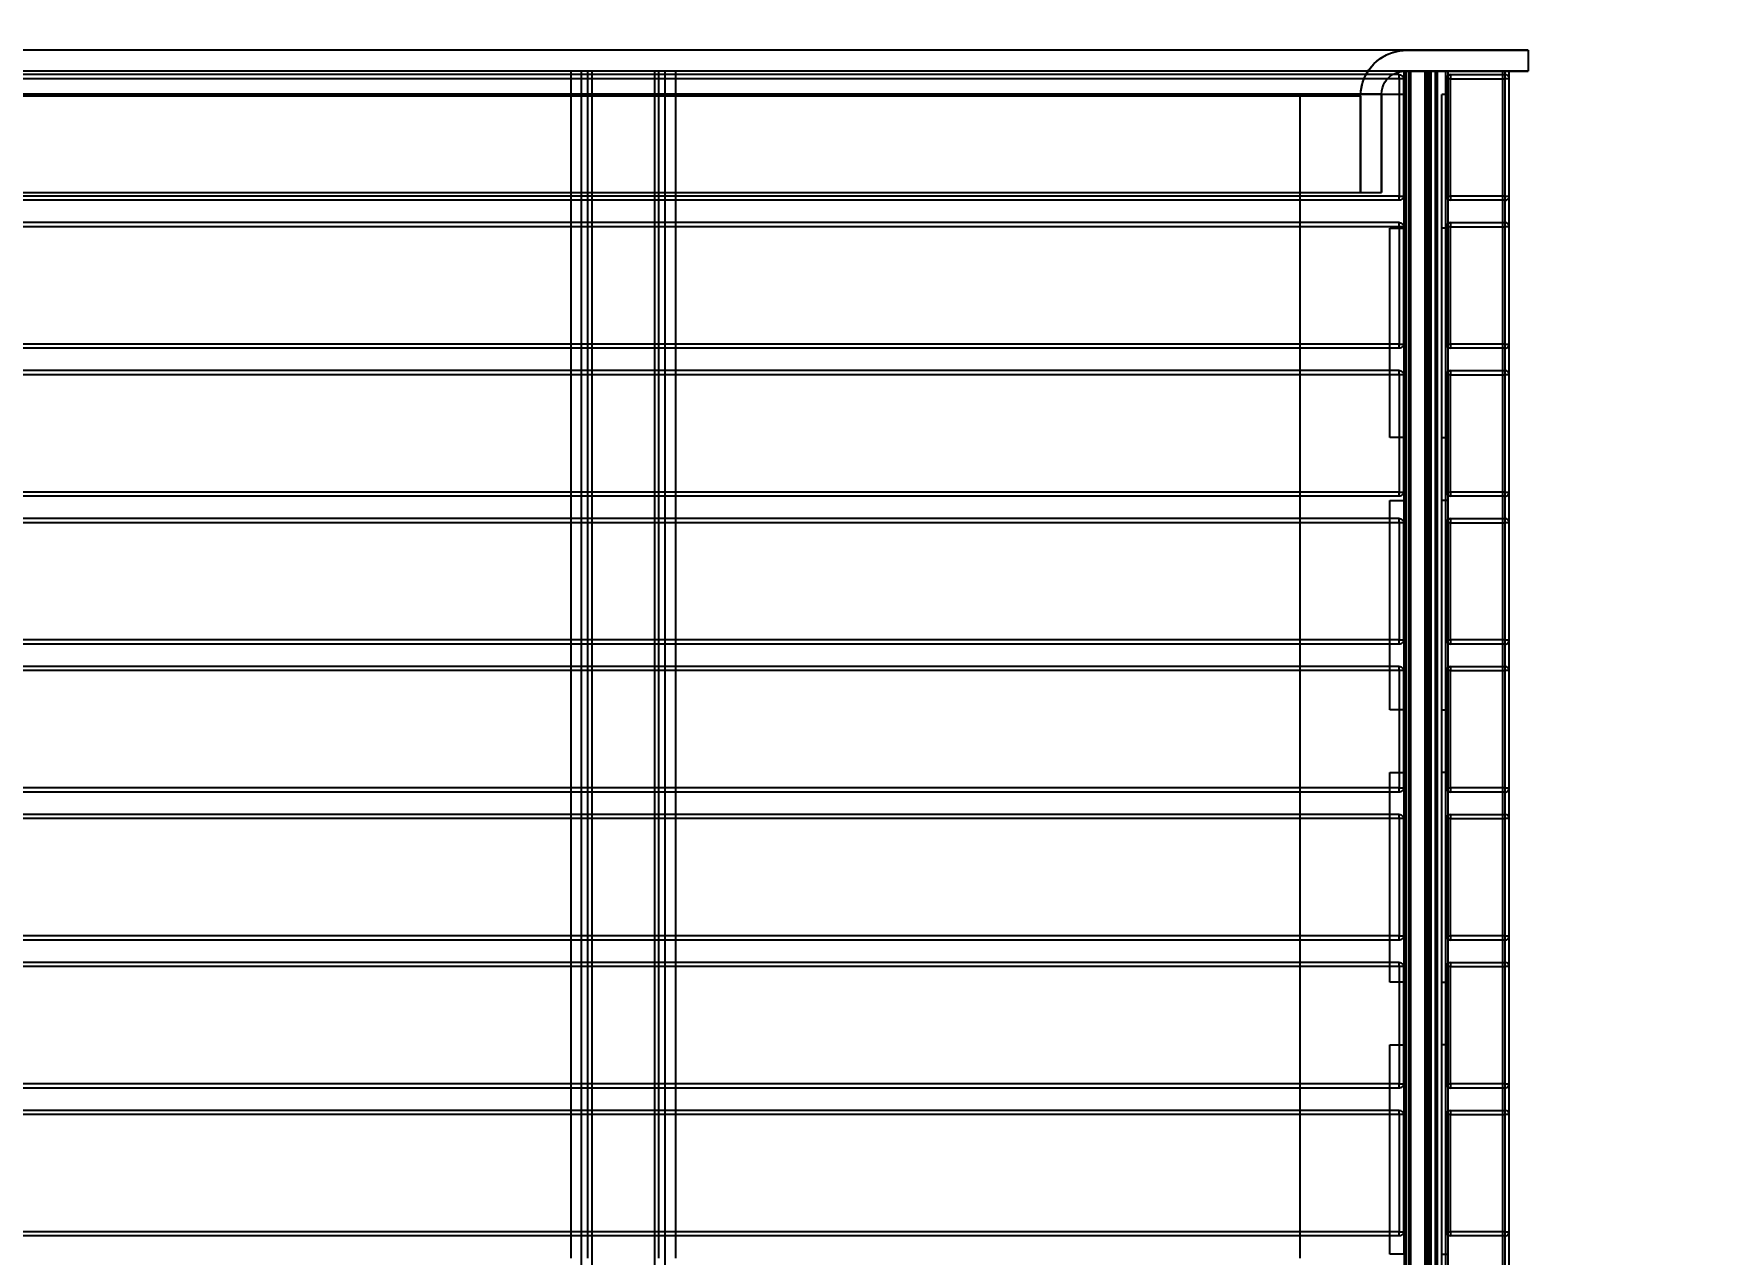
# Model space of a CAD drawing. Header units: millimetres. Extents: x 10366 to 13995, y 24552 to 29685.
# Drawn here: x 11166 to 11965, y 26358 to 26941 of the extents above; entities that cross this region are included whole.
import ezdxf

# ---------------------------------------------------------------- set-up
doc = ezdxf.new("R2010")
doc.units = ezdxf.units.MM
doc.header["$LTSCALE"] = 3
doc.layers.add('Default', color=7, linetype='Continuous')
doc.layers.add('Hidden_lines', color=7, linetype='Continuous')
doc.styles.get("Standard").update_dxf_attribs({"font": 'arial.ttf'})
doc.dimstyles.new('MATEUSZ', dxfattribs={"dimtxt": 35, "dimasz": 16, "dimexe": 0.18, "dimexo": 0.0625, "dimgap": 0.09, "dimtad": 0, "dimdec": 0, "dimdsep": 46, "dimtxsty": 'Standard', "dimblk": 'DOT', "dimcen": 0.09, "dimse1": 1, "dimse2": 1, "dimadec": 0, "dimazin": 0, "dimtfac": 1, "dimtdec": 0, "dimtofl": 0, "dimtmove": 0, "dimatfit": 3, "dimfxl": 1, "dimtolj": 1, "dimtzin": 0, "dimlwd": 9, "dimlwe": 9, "dimarcsym": 0})

# ---------------------------------------------------------------- blocks, each defined once
blk = doc.blocks.new('_Dot')
at = {"color": 0, "linetype": 'ByBlock', "lineweight": -2}
blk.add_line((-0.5, 0), (-1, 0), dxfattribs=at)
at = {"color": 0, "linetype": 'ByBlock', "const_width": 0.5}
blk.add_lwpolyline([(-0.25, 0, 1), (0.25, 0, 1)], format="xyb", close=True, dxfattribs=at)
blk = doc.blocks.new('*D25')
at = {"color": 0, "lineweight": 9, "transparency": 16777216}
for p, q in [((10657.56, 25812.31), (11209.82, 25812.31)), ((11863.56, 25812.31), (11311.3, 25812.31))]:
    blk.add_line(p, q, dxfattribs=at)
at = {"layer": 'Defpoints', "color": 0, "transparency": 16777216}
for p in [(10641.56, 26932.76), (11879.56, 26932.76), (11879.56, 25812.31)]:
    blk.add_point(p, dxfattribs=at)
at = {"color": 0, "lineweight": 9, "transparency": 16777216, "xscale": 16, "yscale": 16, "zscale": 16, "rotation": 180}
blk.add_blockref('_Dot', (10641.56, 25812.31), dxfattribs=at)
at = {"color": 0, "lineweight": 9, "transparency": 16777216, "xscale": 16, "yscale": 16, "zscale": 16}
blk.add_blockref('_Dot', (11879.56, 25812.31), dxfattribs=at)
at = {"color": 0, "transparency": 16777216, "insert": (11260.56, 25812.31), "char_height": 35, "attachment_point": 5}
blk.add_mtext('\\A1;1238', dxfattribs=at)
blk = doc.blocks.new('*D27')
at = {"color": 0, "lineweight": 9, "transparency": 16777216}
for p, q in [((12013.42, 26916.76), (12013.42, 26516.46)), ((12013.42, 26038.76), (12013.42, 26439.07))]:
    blk.add_line(p, q, dxfattribs=at)
at = {"layer": 'Defpoints', "color": 0, "transparency": 16777216}
for p in [(11879.56, 26932.76), (11701.26, 26022.76), (12013.42, 26022.76)]:
    blk.add_point(p, dxfattribs=at)
at = {"color": 0, "lineweight": 9, "transparency": 16777216, "xscale": 16, "yscale": 16, "zscale": 16}
for p, rotation in [((12013.42, 26932.76), 90), ((12013.42, 26022.76), 270)]:
    blk.add_blockref('_Dot', p, dxfattribs=dict(at, rotation=rotation))
at = {"color": 0, "transparency": 16777216, "insert": (12013.42, 26477.76), "char_height": 35, "attachment_point": 5, "rotation": 90}
blk.add_mtext('\\A1;910', dxfattribs=at)

msp = doc.modelspace()

# ---------------------------------------------------------------- linework, layer by layer
at = {"layer": 'Default'}
for p, q in [((11879.56, 26932.76), (10641.56, 26932.76)), ((11879.56, 26932.76), (11821.56, 26932.76)), ((11821.56, 26932.76), (11879.56, 26932.76)), ((11879.56, 26932.76), (11879.56, 26922.76)), ((11879.56, 26932.76), (11879.56, 26922.76)), ((11879.56, 26922.76), (10641.56, 26922.76)), ((11818.02, 26921.09), (10703.09, 26921.09)), ((11422.34, 26921.09), (11422.34, 26922.76)), ((11430.36, 26921.09), (11430.36, 26922.76)), ((11464.32, 26921.09), (11464.32, 26922.76)), ((11472.34, 26921.09), (11472.34, 26922.76)), ((11820.34, 26911.8), (11820.34, 26922.76)), ((11820.56, 26072.76), (11820.56, 26922.76)), ((11822.56, 26072.76), (11822.56, 26922.76)), ((11868.56, 26072.76), (11868.56, 26922.76)), ((11879.56, 26922.76), (11869.06, 26922.76)), ((11869.39, 26922.76), (11879.56, 26922.76)), ((11870.56, 26072.76), (11870.56, 26922.76)), ((11818.02, 26919.09), (10703.09, 26919.09)), ((11818.02, 26919.09), (11818.02, 26863.09)), ((11820.06, 26919.09), (11820.06, 26863.09)), ((11818.02, 26863.09), (10703.09, 26863.09)), ((11818.02, 26861.09), (10703.09, 26861.09)), ((11422.34, 26850.43), (11422.34, 26861.09)), ((11430.36, 26850.43), (11430.36, 26861.09)), ((11464.32, 26850.43), (11464.32, 26861.09)), ((11472.34, 26850.43), (11472.34, 26861.09)), ((11770.56, 26861.09), (11770.56, 26850.43)), ((11818.02, 26850.43), (10703.09, 26850.43)), ((11818.02, 26848.43), (10703.09, 26848.43)), ((11818.02, 26848.43), (11818.02, 26792.43)), ((11820.06, 26848.43), (11820.06, 26792.43)), ((11820.34, 26748.08), (11820.34, 26848.01)), ((11818.02, 26792.43), (10703.09, 26792.43)), ((11818.02, 26790.43), (10703.09, 26790.43)), ((11422.34, 26779.78), (11422.34, 26790.43)), ((11430.36, 26779.78), (11430.36, 26790.43)), ((11464.32, 26779.78), (11464.32, 26790.43)), ((11472.34, 26779.78), (11472.34, 26790.43)), ((11770.56, 26790.43), (11770.56, 26779.78)), ((11813.54, 26779.78), (11813.54, 26790.43)), ((11818.02, 26779.78), (10703.09, 26779.78)), ((11818.02, 26777.78), (10703.09, 26777.78)), ((11818.02, 26777.78), (11818.02, 26721.78)), ((11820.06, 26777.78), (11820.06, 26721.78)), ((11818.02, 26721.78), (10703.09, 26721.78)), ((11818.02, 26719.78), (10703.09, 26719.78)), ((11422.34, 26709.12), (11422.34, 26719.78)), ((11430.36, 26709.12), (11430.36, 26719.78)), ((11464.32, 26709.12), (11464.32, 26719.78)), ((11472.34, 26709.12), (11472.34, 26719.78)), ((11770.56, 26719.78), (11770.56, 26709.12)), ((11813.54, 26709.12), (11813.54, 26717.76)), ((11813.54, 26717.76), (11820.56, 26717.76)), ((11820.34, 26617.88), (11820.34, 26718.14)), ((11818.02, 26709.12), (10703.09, 26709.12)), ((11818.02, 26707.12), (10703.09, 26707.12)), ((11818.02, 26707.12), (11818.02, 26651.12)), ((11820.06, 26707.12), (11820.06, 26651.12)), ((11818.02, 26651.12), (10703.09, 26651.12)), ((11818.02, 26649.12), (10703.09, 26649.12)), ((11422.34, 26638.46), (11422.34, 26649.12)), ((11430.36, 26638.46), (11430.36, 26649.12)), ((11464.32, 26638.46), (11464.32, 26649.12)), ((11472.34, 26638.46), (11472.34, 26649.12)), ((11770.56, 26649.12), (11770.56, 26638.46)), ((11813.54, 26638.46), (11813.54, 26649.12)), ((11818.02, 26638.46), (10703.09, 26638.46)), ((11818.02, 26636.46), (10703.09, 26636.46)), ((11818.02, 26636.46), (11818.02, 26580.46)), ((11820.06, 26636.46), (11820.06, 26580.46)), ((11820.34, 26488.01), (11820.34, 26587.94)), ((11818.02, 26580.46), (10703.09, 26580.46)), ((11818.02, 26578.46), (10703.09, 26578.46)), ((11422.34, 26567.8), (11422.34, 26578.46)), ((11430.36, 26567.8), (11430.36, 26578.46)), ((11464.32, 26567.8), (11464.32, 26578.46)), ((11472.34, 26567.8), (11472.34, 26578.46)), ((11770.56, 26578.46), (11770.56, 26567.8)), ((11813.54, 26567.8), (11813.54, 26578.46)), ((11818.02, 26567.8), (10703.09, 26567.8)), ((11818.02, 26565.8), (10703.09, 26565.8)), ((11818.02, 26565.8), (11818.02, 26509.8)), ((11820.06, 26565.8), (11820.06, 26509.8)), ((11818.02, 26509.8), (10703.09, 26509.8)), ((11818.02, 26507.8), (10703.09, 26507.8)), ((11422.34, 26497.14), (11422.34, 26507.8)), ((11430.36, 26497.14), (11430.36, 26507.8)), ((11464.32, 26497.14), (11464.32, 26507.8)), ((11472.34, 26497.14), (11472.34, 26507.8)), ((11770.56, 26507.8), (11770.56, 26497.14)), ((11813.54, 26497.14), (11813.54, 26507.8)), ((11818.02, 26497.14), (10703.09, 26497.14)), ((11818.02, 26495.14), (10703.09, 26495.14)), ((11818.02, 26495.14), (11818.02, 26439.14)), ((11820.06, 26495.14), (11820.06, 26439.14)), ((11820.34, 26357.49), (11820.34, 26458.07)), ((11818.02, 26439.14), (10703.09, 26439.14)), ((11818.02, 26437.14), (10703.09, 26437.14)), ((11422.34, 26426.48), (11422.34, 26437.14)), ((11430.36, 26426.48), (11430.36, 26437.14)), ((11464.32, 26426.48), (11464.32, 26437.14)), ((11472.34, 26426.48), (11472.34, 26437.14)), ((11770.56, 26437.14), (11770.56, 26426.48)), ((11813.54, 26426.48), (11813.54, 26437.14)), ((11818.02, 26426.48), (10703.09, 26426.48)), ((11818.02, 26424.48), (10703.09, 26424.48)), ((11818.02, 26424.48), (11818.02, 26368.48)), ((11820.06, 26424.48), (11820.06, 26368.48)), ((11818.02, 26368.48), (10703.09, 26368.48)), ((11818.02, 26366.48), (10703.09, 26366.48)), ((11422.34, 26355.82), (11422.34, 26366.48)), ((11430.36, 26355.82), (11430.36, 26366.48)), ((11464.32, 26355.82), (11464.32, 26366.48)), ((11472.34, 26355.82), (11472.34, 26366.48)), ((11770.56, 26366.48), (11770.56, 26355.82)), ((11813.54, 26357.76), (11813.54, 26366.48)), ((11820.56, 26357.76), (11813.54, 26357.76))]:
    msp.add_line(p, q, dxfattribs=at)
for points in [[(11818.3, 26932.52, 0), (11821.56, 26932.76, 0)], [(11814.73, 26921.09, 0), (11816.14, 26921.83, 0), (11817.59, 26922.35, 0), (11819.06, 26922.66, 0), (11820.56, 26922.76, 0)], [(11814.73, 26921.09, 0), (11816.14, 26921.83, 0), (11817.59, 26922.35, 0), (11819.06, 26922.66, 0), (11820.56, 26922.76, 0)], [(11818.02, 26921.09, 0), (11818.21, 26921.08, 0), (11818.39, 26921.06, 0), (11818.58, 26921.02, 0), (11818.77, 26920.95, 0), (11818.96, 26920.87, 0), (11819.14, 26920.77, 0), (11819.31, 26920.65, 0), (11819.46, 26920.51, 0), (11819.6, 26920.35, 0), (11819.73, 26920.19, 0), (11819.83, 26920.01, 0), (11819.92, 26919.83, 0), (11819.98, 26919.64, 0), (11820.02, 26919.46, 0), (11820.05, 26919.27, 0), (11820.06, 26919.09, 0)], [(11818.02, 26919.09, 0), (11818.02, 26921.09, 0)], [(11820.06, 26919.09, 0), (11820.06, 26919.09, 0), (11820.06, 26919.09, 0), (11820.06, 26919.09, 0), (11820.06, 26919.09, 0), (11820.06, 26919.09, 0), (11820.06, 26919.09, 0), (11820.06, 26919.09, 0), (11820.06, 26919.09, 0), (11820.06, 26919.09, 0), (11820.06, 26919.09, 0), (11820.06, 26919.09, 0), (11820.06, 26919.09, 0), (11820.05, 26919.09, 0), (11820.04, 26919.09, 0), (11820, 26919.09, 0), (11819.81, 26919.09, 0), (11818.02, 26919.09, 0)], [(11818.02, 26861.09, 0), (11818.02, 26861.09, 0), (11818.02, 26861.09, 0), (11818.02, 26861.09, 0), (11818.02, 26861.09, 0), (11818.02, 26861.09, 0), (11818.02, 26861.09, 0), (11818.02, 26861.09, 0), (11818.02, 26861.09, 0), (11818.02, 26861.09, 0), (11818.02, 26861.09, 0), (11818.02, 26861.09, 0), (11818.02, 26861.1, 0), (11818.02, 26861.11, 0), (11818.02, 26861.15, 0), (11818.02, 26861.34, 0), (11818.02, 26863.09, 0)], [(11820.06, 26863.09, 0), (11820.05, 26862.91, 0), (11820.02, 26862.73, 0), (11819.98, 26862.54, 0), (11819.92, 26862.36, 0), (11819.83, 26862.17, 0), (11819.73, 26862, 0), (11819.6, 26861.83, 0), (11819.46, 26861.68, 0), (11819.31, 26861.54, 0), (11819.14, 26861.42, 0), (11818.96, 26861.32, 0), (11818.77, 26861.23, 0), (11818.58, 26861.17, 0), (11818.39, 26861.13, 0), (11818.21, 26861.1, 0), (11818.02, 26861.09, 0)], [(11818.02, 26863.09, 0), (11820.06, 26863.09, 0)], [(11818.02, 26850.43, 0), (11818.21, 26850.43, 0), (11818.39, 26850.4, 0), (11818.58, 26850.36, 0), (11818.77, 26850.29, 0), (11818.96, 26850.21, 0), (11819.14, 26850.11, 0), (11819.31, 26849.99, 0), (11819.46, 26849.85, 0), (11819.6, 26849.69, 0), (11819.73, 26849.53, 0), (11819.83, 26849.35, 0), (11819.92, 26849.17, 0), (11819.98, 26848.98, 0), (11820.02, 26848.8, 0), (11820.05, 26848.61, 0), (11820.06, 26848.43, 0)], [(11818.02, 26848.43, 0), (11818.02, 26850.43, 0)], [(11820.06, 26848.43, 0), (11820.06, 26848.43, 0), (11820.06, 26848.43, 0), (11820.06, 26848.43, 0), (11820.06, 26848.43, 0), (11820.06, 26848.43, 0), (11820.06, 26848.43, 0), (11820.06, 26848.43, 0), (11820.06, 26848.43, 0), (11820.06, 26848.43, 0), (11820.06, 26848.43, 0), (11820.06, 26848.43, 0), (11820.06, 26848.43, 0), (11820.05, 26848.43, 0), (11820.04, 26848.43, 0), (11820, 26848.43, 0), (11819.81, 26848.43, 0), (11818.02, 26848.43, 0)], [(11820.06, 26792.43, 0), (11820.05, 26792.25, 0), (11820.02, 26792.07, 0), (11819.98, 26791.88, 0), (11819.92, 26791.7, 0), (11819.83, 26791.52, 0), (11819.73, 26791.34, 0), (11819.6, 26791.17, 0), (11819.46, 26791.02, 0), (11819.31, 26790.88, 0), (11819.14, 26790.76, 0), (11818.96, 26790.66, 0), (11818.77, 26790.57, 0), (11818.58, 26790.51, 0), (11818.39, 26790.47, 0), (11818.21, 26790.44, 0), (11818.02, 26790.43, 0)], [(11818.02, 26792.43, 0), (11820.06, 26792.43, 0)], [(11818.02, 26790.43, 0), (11818.02, 26790.43, 0), (11818.02, 26790.43, 0), (11818.02, 26790.43, 0), (11818.02, 26790.43, 0), (11818.02, 26790.43, 0), (11818.02, 26790.43, 0), (11818.02, 26790.43, 0), (11818.02, 26790.43, 0), (11818.02, 26790.43, 0), (11818.02, 26790.43, 0), (11818.02, 26790.43, 0), (11818.02, 26790.44, 0), (11818.02, 26790.44, 0), (11818.02, 26790.45, 0), (11818.02, 26790.49, 0), (11818.02, 26790.68, 0), (11818.02, 26792.43, 0)], [(11818.02, 26777.78, 0), (11818.02, 26779.78, 0)], [(11818.02, 26779.78, 0), (11818.21, 26779.77, 0), (11818.39, 26779.74, 0), (11818.58, 26779.7, 0), (11818.77, 26779.64, 0), (11818.96, 26779.55, 0), (11819.14, 26779.45, 0), (11819.31, 26779.33, 0), (11819.46, 26779.19, 0), (11819.6, 26779.04, 0), (11819.73, 26778.87, 0), (11819.83, 26778.69, 0), (11819.92, 26778.51, 0), (11819.98, 26778.33, 0), (11820.02, 26778.14, 0), (11820.05, 26777.96, 0), (11820.06, 26777.78, 0)], [(11820.06, 26777.78, 0), (11820.06, 26777.78, 0), (11820.06, 26777.78, 0), (11820.06, 26777.78, 0), (11820.06, 26777.78, 0), (11820.06, 26777.78, 0), (11820.06, 26777.78, 0), (11820.06, 26777.78, 0), (11820.06, 26777.78, 0), (11820.06, 26777.78, 0), (11820.06, 26777.78, 0), (11820.06, 26777.78, 0), (11820.06, 26777.78, 0), (11820.05, 26777.78, 0), (11820.04, 26777.78, 0), (11820, 26777.78, 0), (11819.81, 26777.78, 0), (11818.02, 26777.78, 0)], [(11820.06, 26721.78, 0), (11820.05, 26721.6, 0), (11820.02, 26721.41, 0), (11819.98, 26721.23, 0), (11819.92, 26721.04, 0), (11819.83, 26720.86, 0), (11819.73, 26720.68, 0), (11819.6, 26720.52, 0), (11819.46, 26720.36, 0), (11819.31, 26720.22, 0), (11819.14, 26720.1, 0), (11818.96, 26720, 0), (11818.77, 26719.92, 0), (11818.58, 26719.85, 0), (11818.39, 26719.81, 0), (11818.21, 26719.78, 0), (11818.02, 26719.78, 0)], [(11818.02, 26721.78, 0), (11820.06, 26721.78, 0)], [(11818.02, 26719.78, 0), (11818.02, 26719.78, 0), (11818.02, 26719.78, 0), (11818.02, 26719.78, 0), (11818.02, 26719.78, 0), (11818.02, 26719.78, 0), (11818.02, 26719.78, 0), (11818.02, 26719.78, 0), (11818.02, 26719.78, 0), (11818.02, 26719.78, 0), (11818.02, 26719.78, 0), (11818.02, 26719.78, 0), (11818.02, 26719.78, 0), (11818.02, 26719.79, 0), (11818.02, 26719.83, 0), (11818.02, 26720.02, 0), (11818.02, 26721.78, 0)], [(11818.02, 26709.12, 0), (11818.21, 26709.11, 0), (11818.39, 26709.08, 0), (11818.58, 26709.04, 0), (11818.77, 26708.98, 0), (11818.96, 26708.89, 0), (11819.14, 26708.79, 0), (11819.31, 26708.67, 0), (11819.46, 26708.53, 0), (11819.6, 26708.38, 0), (11819.73, 26708.21, 0), (11819.83, 26708.04, 0), (11819.92, 26707.85, 0), (11819.98, 26707.67, 0), (11820.02, 26707.48, 0), (11820.05, 26707.3, 0), (11820.06, 26707.12, 0)], [(11818.02, 26707.12, 0), (11818.02, 26709.12, 0)], [(11820.06, 26707.12, 0), (11820.06, 26707.12, 0), (11820.06, 26707.12, 0), (11820.06, 26707.12, 0), (11820.06, 26707.12, 0), (11820.06, 26707.12, 0), (11820.06, 26707.12, 0), (11820.06, 26707.12, 0), (11820.06, 26707.12, 0), (11820.06, 26707.12, 0), (11820.06, 26707.12, 0), (11820.06, 26707.12, 0), (11820.06, 26707.12, 0), (11820.05, 26707.12, 0), (11820.04, 26707.12, 0), (11820, 26707.12, 0), (11819.81, 26707.12, 0), (11818.02, 26707.12, 0)], [(11818.02, 26651.12, 0), (11820.06, 26651.12, 0)], [(11820.06, 26651.12, 0), (11820.05, 26650.94, 0), (11820.02, 26650.75, 0), (11819.98, 26650.57, 0), (11819.92, 26650.38, 0), (11819.83, 26650.2, 0), (11819.73, 26650.02, 0), (11819.6, 26649.86, 0), (11819.46, 26649.7, 0), (11819.31, 26649.56, 0), (11819.14, 26649.44, 0), (11818.96, 26649.34, 0), (11818.77, 26649.26, 0), (11818.58, 26649.19, 0), (11818.39, 26649.15, 0), (11818.21, 26649.13, 0), (11818.02, 26649.12, 0)], [(11818.02, 26649.12, 0), (11818.02, 26649.12, 0), (11818.02, 26649.12, 0), (11818.02, 26649.12, 0), (11818.02, 26649.12, 0), (11818.02, 26649.12, 0), (11818.02, 26649.12, 0), (11818.02, 26649.12, 0), (11818.02, 26649.12, 0), (11818.02, 26649.12, 0), (11818.02, 26649.12, 0), (11818.02, 26649.12, 0), (11818.02, 26649.12, 0), (11818.02, 26649.12, 0), (11818.02, 26649.13, 0), (11818.02, 26649.18, 0), (11818.02, 26649.36, 0), (11818.02, 26651.12, 0)], [(11818.02, 26638.46, 0), (11818.21, 26638.45, 0), (11818.39, 26638.43, 0), (11818.58, 26638.38, 0), (11818.77, 26638.32, 0), (11818.96, 26638.24, 0), (11819.14, 26638.13, 0), (11819.31, 26638.01, 0), (11819.46, 26637.87, 0), (11819.6, 26637.72, 0), (11819.73, 26637.55, 0), (11819.83, 26637.38, 0), (11819.92, 26637.19, 0), (11819.98, 26637.01, 0), (11820.02, 26636.82, 0), (11820.05, 26636.64, 0), (11820.06, 26636.46, 0)], [(11818.02, 26636.46, 0), (11818.02, 26638.46, 0)], [(11820.06, 26636.46, 0), (11820.06, 26636.46, 0), (11820.06, 26636.46, 0), (11820.06, 26636.46, 0), (11820.06, 26636.46, 0), (11820.06, 26636.46, 0), (11820.06, 26636.46, 0), (11820.06, 26636.46, 0), (11820.06, 26636.46, 0), (11820.06, 26636.46, 0), (11820.06, 26636.46, 0), (11820.06, 26636.46, 0), (11820.06, 26636.46, 0), (11820.05, 26636.46, 0), (11820.04, 26636.46, 0), (11820, 26636.46, 0), (11819.81, 26636.46, 0), (11818.02, 26636.46, 0)], [(11820.06, 26580.46, 0), (11820.05, 26580.28, 0), (11820.02, 26580.09, 0), (11819.98, 26579.91, 0), (11819.92, 26579.72, 0), (11819.83, 26579.54, 0), (11819.73, 26579.36, 0), (11819.6, 26579.2, 0), (11819.46, 26579.04, 0), (11819.31, 26578.91, 0), (11819.14, 26578.78, 0), (11818.96, 26578.68, 0), (11818.77, 26578.6, 0), (11818.58, 26578.54, 0), (11818.39, 26578.49, 0), (11818.21, 26578.47, 0), (11818.02, 26578.46, 0)], [(11818.02, 26580.46, 0), (11820.06, 26580.46, 0)], [(11818.02, 26578.46, 0), (11818.02, 26578.46, 0), (11818.02, 26578.46, 0), (11818.02, 26578.46, 0), (11818.02, 26578.46, 0), (11818.02, 26578.46, 0), (11818.02, 26578.46, 0), (11818.02, 26578.46, 0), (11818.02, 26578.46, 0), (11818.02, 26578.46, 0), (11818.02, 26578.46, 0), (11818.02, 26578.46, 0), (11818.02, 26578.46, 0), (11818.02, 26578.47, 0), (11818.02, 26578.52, 0), (11818.02, 26578.71, 0), (11818.02, 26580.46, 0)], [(11818.02, 26565.8, 0), (11818.02, 26567.8, 0)], [(11818.02, 26567.8, 0), (11818.21, 26567.79, 0), (11818.39, 26567.77, 0), (11818.58, 26567.72, 0), (11818.77, 26567.66, 0), (11818.96, 26567.58, 0), (11819.14, 26567.47, 0), (11819.31, 26567.35, 0), (11819.46, 26567.21, 0), (11819.6, 26567.06, 0), (11819.73, 26566.89, 0), (11819.83, 26566.72, 0), (11819.92, 26566.54, 0), (11819.98, 26566.35, 0), (11820.02, 26566.16, 0), (11820.05, 26565.98, 0), (11820.06, 26565.8, 0)], [(11820.06, 26565.8, 0), (11820.06, 26565.8, 0), (11820.06, 26565.8, 0), (11820.06, 26565.8, 0), (11820.06, 26565.8, 0), (11820.06, 26565.8, 0), (11820.06, 26565.8, 0), (11820.06, 26565.8, 0), (11820.06, 26565.8, 0), (11820.06, 26565.8, 0), (11820.06, 26565.8, 0), (11820.06, 26565.8, 0), (11820.06, 26565.8, 0), (11820.05, 26565.8, 0), (11820.04, 26565.8, 0), (11820, 26565.8, 0), (11819.81, 26565.8, 0), (11818.02, 26565.8, 0)], [(11820.06, 26509.8, 0), (11820.05, 26509.62, 0), (11820.02, 26509.44, 0), (11819.98, 26509.25, 0), (11819.92, 26509.06, 0), (11819.83, 26508.88, 0), (11819.73, 26508.71, 0), (11819.6, 26508.54, 0), (11819.46, 26508.39, 0), (11819.31, 26508.25, 0), (11819.14, 26508.13, 0), (11818.96, 26508.02, 0), (11818.77, 26507.94, 0), (11818.58, 26507.88, 0), (11818.39, 26507.83, 0), (11818.21, 26507.81, 0), (11818.02, 26507.8, 0)], [(11818.02, 26509.8, 0), (11820.06, 26509.8, 0)], [(11818.02, 26507.8, 0), (11818.02, 26507.8, 0), (11818.02, 26507.8, 0), (11818.02, 26507.8, 0), (11818.02, 26507.8, 0), (11818.02, 26507.8, 0), (11818.02, 26507.8, 0), (11818.02, 26507.8, 0), (11818.02, 26507.8, 0), (11818.02, 26507.8, 0), (11818.02, 26507.8, 0), (11818.02, 26507.8, 0), (11818.02, 26507.8, 0), (11818.02, 26507.81, 0), (11818.02, 26507.86, 0), (11818.02, 26508.05, 0), (11818.02, 26509.8, 0)], [(11818.02, 26497.14, 0), (11818.21, 26497.13, 0), (11818.39, 26497.11, 0), (11818.58, 26497.06, 0), (11818.77, 26497, 0), (11818.96, 26496.92, 0), (11819.14, 26496.82, 0), (11819.31, 26496.69, 0), (11819.46, 26496.56, 0), (11819.6, 26496.4, 0), (11819.73, 26496.24, 0), (11819.83, 26496.06, 0), (11819.92, 26495.88, 0), (11819.98, 26495.69, 0), (11820.02, 26495.51, 0), (11820.05, 26495.32, 0), (11820.06, 26495.14, 0)], [(11818.02, 26495.14, 0), (11818.02, 26497.14, 0)], [(11820.06, 26495.14, 0), (11820.06, 26495.14, 0), (11820.06, 26495.14, 0), (11820.06, 26495.14, 0), (11820.06, 26495.14, 0), (11820.06, 26495.14, 0), (11820.06, 26495.14, 0), (11820.06, 26495.14, 0), (11820.06, 26495.14, 0), (11820.06, 26495.14, 0), (11820.06, 26495.14, 0), (11820.06, 26495.14, 0), (11820.06, 26495.14, 0), (11820.05, 26495.14, 0), (11820.04, 26495.14, 0), (11820, 26495.14, 0), (11819.81, 26495.14, 0), (11818.02, 26495.14, 0)], [(11818.02, 26439.14, 0), (11820.06, 26439.14, 0)], [(11820.06, 26439.14, 0), (11820.05, 26438.96, 0), (11820.02, 26438.78, 0), (11819.98, 26438.59, 0), (11819.92, 26438.41, 0), (11819.83, 26438.22, 0), (11819.73, 26438.05, 0), (11819.6, 26437.88, 0), (11819.46, 26437.73, 0), (11819.31, 26437.59, 0), (11819.14, 26437.47, 0), (11818.96, 26437.37, 0), (11818.77, 26437.28, 0), (11818.58, 26437.22, 0), (11818.39, 26437.18, 0), (11818.21, 26437.15, 0), (11818.02, 26437.14, 0)], [(11818.02, 26437.14, 0), (11818.02, 26437.14, 0), (11818.02, 26437.14, 0), (11818.02, 26437.14, 0), (11818.02, 26437.14, 0), (11818.02, 26437.14, 0), (11818.02, 26437.14, 0), (11818.02, 26437.14, 0), (11818.02, 26437.14, 0), (11818.02, 26437.14, 0), (11818.02, 26437.14, 0), (11818.02, 26437.14, 0), (11818.02, 26437.15, 0), (11818.02, 26437.16, 0), (11818.02, 26437.2, 0), (11818.02, 26437.39, 0), (11818.02, 26439.14, 0)], [(11818.02, 26426.48, 0), (11818.21, 26426.48, 0), (11818.39, 26426.45, 0), (11818.58, 26426.41, 0), (11818.77, 26426.34, 0), (11818.96, 26426.26, 0), (11819.14, 26426.16, 0), (11819.31, 26426.04, 0), (11819.46, 26425.9, 0), (11819.6, 26425.74, 0), (11819.73, 26425.58, 0), (11819.83, 26425.4, 0), (11819.92, 26425.22, 0), (11819.98, 26425.03, 0), (11820.02, 26424.85, 0), (11820.05, 26424.66, 0), (11820.06, 26424.48, 0)], [(11818.02, 26424.48, 0), (11818.02, 26426.48, 0)], [(11820.06, 26424.48, 0), (11820.06, 26424.48, 0), (11820.06, 26424.48, 0), (11820.06, 26424.48, 0), (11820.06, 26424.48, 0), (11820.06, 26424.48, 0), (11820.06, 26424.48, 0), (11820.06, 26424.48, 0), (11820.06, 26424.48, 0), (11820.06, 26424.48, 0), (11820.06, 26424.48, 0), (11820.06, 26424.48, 0), (11820.06, 26424.48, 0), (11820.05, 26424.48, 0), (11820.04, 26424.48, 0), (11820, 26424.48, 0), (11819.81, 26424.48, 0), (11818.02, 26424.48, 0)], [(11818.02, 26368.48, 0), (11820.06, 26368.48, 0)], [(11820.06, 26368.48, 0), (11820.05, 26368.3, 0), (11820.02, 26368.12, 0), (11819.98, 26367.93, 0), (11819.92, 26367.75, 0), (11819.83, 26367.56, 0), (11819.73, 26367.39, 0), (11819.6, 26367.22, 0), (11819.46, 26367.07, 0), (11819.31, 26366.93, 0), (11819.14, 26366.81, 0), (11818.96, 26366.71, 0), (11818.77, 26366.62, 0), (11818.58, 26366.56, 0), (11818.39, 26366.52, 0), (11818.21, 26366.49, 0), (11818.02, 26366.48, 0)], [(11818.02, 26366.48, 0), (11818.02, 26366.48, 0), (11818.02, 26366.48, 0), (11818.02, 26366.48, 0), (11818.02, 26366.48, 0), (11818.02, 26366.48, 0), (11818.02, 26366.48, 0), (11818.02, 26366.48, 0), (11818.02, 26366.48, 0), (11818.02, 26366.48, 0), (11818.02, 26366.48, 0), (11818.02, 26366.48, 0), (11818.02, 26366.48, 0), (11818.02, 26366.49, 0), (11818.02, 26366.5, 0), (11818.02, 26366.54, 0), (11818.02, 26366.73, 0), (11818.02, 26368.48, 0)]]:
    msp.add_polyline3d(points, dxfattribs=at)
for centre, start, end in [((11868.56, 26919.09), 0, 33.03632), ((11868.56, 26863.09), 323.57548, 0), ((11868.56, 26792.43), 316.81247, 0), ((11868.56, 26721.78), 317.38496, 0), ((11868.56, 26651.12), 317.95732, 0), ((11868.56, 26580.46), 318.5489, 0), ((11868.56, 26509.8), 319.13483, 0), ((11868.56, 26439.14), 319.76611, 0), ((11868.56, 26368.48), 320.36524, 0)]:
    msp.add_arc(centre, 2, start, end, dxfattribs=at)
at = {"layer": 'Hidden_lines'}
for p, q in [((11422.34, 26861.09), (11422.34, 26921.09)), ((11427.34, 26152.76), (11427.34, 26922.76)), ((11430.36, 26861.09), (11430.36, 26921.09)), ((11432.36, 26152.76), (11432.36, 26922.76)), ((11462.32, 26152.76), (11462.32, 26922.76)), ((11464.32, 26861.09), (11464.32, 26921.09)), ((11467.34, 26152.76), (11467.34, 26922.76)), ((11472.34, 26861.09), (11472.34, 26921.09)), ((11820.56, 26922.76), (11869.39, 26922.76)), ((11869.06, 26922.76), (11820.56, 26922.76)), ((11821.34, 26152.76), (11821.34, 26922.76)), ((11823.56, 26072.76), (11823.56, 26922.76)), ((11830.32, 26152.76), (11830.32, 26922.76)), ((11831.32, 26152.76), (11831.32, 26922.76)), ((11832.32, 26152.76), (11832.32, 26922.76)), ((11833.32, 26152.76), (11833.32, 26922.76)), ((11835.34, 26152.76), (11835.34, 26922.76)), ((11836.34, 26152.76), (11836.34, 26922.76)), ((11840.34, 26152.76), (11840.34, 26922.76)), ((11841.34, 26152.76), (11841.34, 26922.76)), ((11842.56, 26921.09), (11868.56, 26921.09)), ((11867.56, 26072.76), (11867.56, 26922.76)), ((11840.56, 26863.09), (11840.56, 26919.09)), ((11842.56, 26863.09), (11842.56, 26919.09)), ((11842.56, 26919.09), (11868.56, 26919.09)), ((11809.56, 26911.76), (10711.56, 26911.76)), ((11799.56, 26910.76), (10721.56, 26910.76)), ((11820.56, 26911.64), (11770.56, 26911.64)), ((11770.56, 26911.64), (11770.56, 26861.09)), ((11799.56, 26910.76), (11799.56, 26864.76)), ((11799.56, 26864.76), (11799.56, 26910.76)), ((11809.56, 26864.76), (11809.56, 26911.76)), ((11809.56, 26911.76), (11809.56, 26864.76)), ((11820.34, 26848.01), (11820.34, 26911.8)), ((11841.34, 26911.64), (11838.34, 26911.64)), ((11838.34, 26847.76), (11838.34, 26911.64)), ((11841.34, 26847.76), (11841.34, 26911.64)), ((10711.56, 26864.76), (11809.56, 26864.76)), ((11799.56, 26864.76), (11809.56, 26864.76)), ((11799.56, 26864.76), (11809.56, 26864.76)), ((11868.56, 26863.09), (11842.56, 26863.09)), ((11868.56, 26861.09), (11842.56, 26861.09)), ((11422.34, 26790.43), (11422.34, 26850.43)), ((11430.36, 26790.43), (11430.36, 26850.43)), ((11464.32, 26790.43), (11464.32, 26850.43)), ((11472.34, 26790.43), (11472.34, 26850.43)), ((11770.56, 26850.43), (11770.56, 26790.43)), ((11842.56, 26850.43), (11868.56, 26850.43)), ((11813.54, 26790.43), (11813.54, 26847.76)), ((11813.54, 26847.76), (11820.56, 26847.76)), ((11838.34, 26747.76), (11838.34, 26847.76)), ((11841.34, 26847.76), (11838.34, 26847.76)), ((11840.56, 26792.43), (11840.56, 26848.43)), ((11841.34, 26747.76), (11841.34, 26847.76)), ((11842.56, 26848.43), (11868.56, 26848.43)), ((11842.56, 26792.43), (11842.56, 26848.43)), ((11868.56, 26792.43), (11842.56, 26792.43)), ((11868.56, 26790.43), (11842.56, 26790.43)), ((11422.34, 26719.78), (11422.34, 26779.78)), ((11430.36, 26719.78), (11430.36, 26779.78)), ((11464.32, 26719.78), (11464.32, 26779.78)), ((11472.34, 26719.78), (11472.34, 26779.78)), ((11770.56, 26779.78), (11770.56, 26719.78)), ((11813.54, 26747.76), (11813.54, 26779.78)), ((11840.56, 26721.78), (11840.56, 26777.78)), ((11842.56, 26779.78), (11868.56, 26779.78)), ((11842.56, 26777.78), (11868.56, 26777.78)), ((11842.56, 26721.78), (11842.56, 26777.78)), ((11820.56, 26747.76), (11813.54, 26747.76)), ((11820.34, 26718.14), (11820.34, 26748.08)), ((11838.34, 26747.76), (11841.34, 26747.76)), ((11838.34, 26717.76), (11838.34, 26747.76)), ((11841.34, 26717.76), (11841.34, 26747.76)), ((11868.56, 26721.78), (11842.56, 26721.78)), ((11841.34, 26717.76), (11838.34, 26717.76)), ((11838.34, 26617.76), (11838.34, 26717.76)), ((11841.34, 26617.76), (11841.34, 26717.76)), ((11868.56, 26719.78), (11842.56, 26719.78)), ((11422.34, 26649.12), (11422.34, 26709.12)), ((11430.36, 26649.12), (11430.36, 26709.12)), ((11464.32, 26649.12), (11464.32, 26709.12)), ((11472.34, 26649.12), (11472.34, 26709.12)), ((11770.56, 26709.12), (11770.56, 26649.12)), ((11813.54, 26649.12), (11813.54, 26709.12)), ((11840.56, 26651.12), (11840.56, 26707.12)), ((11842.56, 26709.12), (11868.56, 26709.12)), ((11842.56, 26707.12), (11868.56, 26707.12)), ((11842.56, 26651.12), (11842.56, 26707.12)), ((11868.56, 26651.12), (11842.56, 26651.12)), ((11868.56, 26649.12), (11842.56, 26649.12)), ((11422.34, 26578.46), (11422.34, 26638.46)), ((11430.36, 26578.46), (11430.36, 26638.46)), ((11464.32, 26578.46), (11464.32, 26638.46)), ((11472.34, 26578.46), (11472.34, 26638.46)), ((11770.56, 26638.46), (11770.56, 26578.46)), ((11813.54, 26617.76), (11813.54, 26638.46)), ((11840.56, 26580.46), (11840.56, 26636.46)), ((11842.56, 26638.46), (11868.56, 26638.46)), ((11842.56, 26636.46), (11868.56, 26636.46)), ((11842.56, 26580.46), (11842.56, 26636.46)), ((11820.56, 26617.76), (11813.54, 26617.76)), ((11820.34, 26587.94), (11820.34, 26617.88)), ((11838.34, 26617.76), (11841.34, 26617.76)), ((11838.34, 26587.76), (11838.34, 26617.76)), ((11841.34, 26587.76), (11841.34, 26617.76)), ((11813.54, 26578.46), (11813.54, 26587.76)), ((11813.54, 26587.76), (11820.56, 26587.76)), ((11841.34, 26587.76), (11838.34, 26587.76)), ((11838.34, 26487.76), (11838.34, 26587.76)), ((11841.34, 26487.76), (11841.34, 26587.76)), ((11868.56, 26580.46), (11842.56, 26580.46)), ((11868.56, 26578.46), (11842.56, 26578.46)), ((11422.34, 26507.8), (11422.34, 26567.8)), ((11430.36, 26507.8), (11430.36, 26567.8)), ((11464.32, 26507.8), (11464.32, 26567.8)), ((11472.34, 26507.8), (11472.34, 26567.8)), ((11770.56, 26567.8), (11770.56, 26507.8)), ((11813.54, 26507.8), (11813.54, 26567.8)), ((11840.56, 26509.8), (11840.56, 26565.8)), ((11842.56, 26567.8), (11868.56, 26567.8)), ((11842.56, 26565.8), (11868.56, 26565.8)), ((11842.56, 26509.8), (11842.56, 26565.8)), ((11868.56, 26509.8), (11842.56, 26509.8)), ((11868.56, 26507.8), (11842.56, 26507.8)), ((11422.34, 26437.14), (11422.34, 26497.14)), ((11430.36, 26437.14), (11430.36, 26497.14)), ((11464.32, 26437.14), (11464.32, 26497.14)), ((11472.34, 26437.14), (11472.34, 26497.14)), ((11770.56, 26497.14), (11770.56, 26437.14)), ((11813.54, 26487.76), (11813.54, 26497.14)), ((11842.56, 26497.14), (11868.56, 26497.14)), ((11840.56, 26439.14), (11840.56, 26495.14)), ((11842.56, 26495.14), (11868.56, 26495.14)), ((11842.56, 26439.14), (11842.56, 26495.14)), ((11820.56, 26487.76), (11813.54, 26487.76)), ((11820.34, 26458.07), (11820.34, 26488.01)), ((11838.34, 26487.76), (11841.34, 26487.76)), ((11838.34, 26457.76), (11838.34, 26487.76)), ((11841.34, 26457.76), (11841.34, 26487.76)), ((11813.54, 26437.14), (11813.54, 26457.76)), ((11813.54, 26457.76), (11820.56, 26457.76)), ((11841.34, 26457.76), (11838.34, 26457.76)), ((11838.34, 26357.76), (11838.34, 26457.76)), ((11841.34, 26357.76), (11841.34, 26457.76)), ((11868.56, 26439.14), (11842.56, 26439.14)), ((11868.56, 26437.14), (11842.56, 26437.14)), ((11422.34, 26366.48), (11422.34, 26426.48)), ((11430.36, 26366.48), (11430.36, 26426.48)), ((11464.32, 26366.48), (11464.32, 26426.48)), ((11472.34, 26366.48), (11472.34, 26426.48)), ((11770.56, 26426.48), (11770.56, 26366.48)), ((11813.54, 26366.48), (11813.54, 26426.48)), ((11842.56, 26426.48), (11868.56, 26426.48)), ((11840.56, 26368.48), (11840.56, 26424.48)), ((11842.56, 26424.48), (11868.56, 26424.48)), ((11842.56, 26368.48), (11842.56, 26424.48)), ((11868.56, 26368.48), (11842.56, 26368.48)), ((11868.56, 26366.48), (11842.56, 26366.48)), ((11838.34, 26357.76), (11841.34, 26357.76)), ((11838.34, 26327.76), (11838.34, 26357.76)), ((11841.34, 26327.76), (11841.34, 26357.76))]:
    msp.add_line(p, q, dxfattribs=at)
for points in [[(11799.56, 26910.76, 0), (11799.72, 26913.42, 0), (11800.19, 26915.99, 0), (11800.94, 26918.42, 0), (11801.92, 26920.67, 0), (11803.09, 26922.72, 0), (11804.42, 26924.56, 0), (11805.88, 26926.19, 0), (11807.43, 26927.63, 0), (11809.06, 26928.87, 0), (11810.75, 26929.92, 0), (11812.49, 26930.81, 0), (11814.26, 26931.52, 0), (11817.89, 26932.45, 0), (11821.56, 26932.76, 0)], [(11799.56, 26910.76, 0), (11799.69, 26913.12, 0), (11800.06, 26915.43, 0), (11800.66, 26917.63, 0), (11801.45, 26919.7, 0), (11802.42, 26921.61, 0), (11803.52, 26923.36, 0), (11804.74, 26924.94, 0), (11806.05, 26926.37, 0), (11808.88, 26928.74, 0), (11811.91, 26930.53, 0), (11815.07, 26931.78, 0), (11818.3, 26932.52, 0)], [(11809.56, 26911.76, 0), (11809.67, 26913.34, 0), (11810, 26914.85, 0), (11810.52, 26916.25, 0), (11811.18, 26917.51, 0), (11811.95, 26918.62, 0), (11812.82, 26919.58, 0), (11813.75, 26920.4, 0), (11814.73, 26921.09, 0)], [(11809.56, 26911.76, 0), (11809.67, 26913.34, 0), (11810, 26914.85, 0), (11810.52, 26916.25, 0), (11811.18, 26917.51, 0), (11811.95, 26918.62, 0), (11812.82, 26919.58, 0), (11813.75, 26920.4, 0), (11814.73, 26921.09, 0)], [(11842.56, 26921.09, 0), (11842.56, 26921.09, 0), (11842.56, 26921.09, 0), (11842.56, 26921.09, 0), (11842.56, 26921.09, 0), (11842.56, 26921.09, 0), (11842.56, 26921.09, 0), (11842.56, 26921.09, 0), (11842.56, 26921.09, 0), (11842.56, 26921.09, 0), (11842.56, 26921.09, 0), (11842.56, 26921.09, 0), (11842.56, 26921.09, 0), (11842.56, 26921.09, 0), (11842.56, 26921.08, 0), (11842.56, 26921.03, 0), (11842.56, 26920.85, 0), (11842.56, 26919.09, 0)], [(11842.56, 26919.09, 0), (11840.56, 26919.09, 0)], [(11870.56, 26919.09, 0), (11870.56, 26919.09, 0), (11870.56, 26919.09, 0), (11870.56, 26919.09, 0), (11870.56, 26919.09, 0), (11870.56, 26919.09, 0), (11870.56, 26919.09, 0), (11870.56, 26919.09, 0), (11870.56, 26919.09, 0), (11870.56, 26919.09, 0), (11870.56, 26919.09, 0), (11870.56, 26919.09, 0), (11870.56, 26919.09, 0), (11870.56, 26919.09, 0), (11870.54, 26919.09, 0), (11870.5, 26919.09, 0), (11870.31, 26919.09, 0), (11868.56, 26919.09, 0)], [(11840.56, 26863.09, 0), (11840.56, 26863.09, 0), (11840.56, 26863.09, 0), (11840.56, 26863.09, 0), (11840.56, 26863.09, 0), (11840.56, 26863.09, 0), (11840.56, 26863.09, 0), (11840.56, 26863.09, 0), (11840.56, 26863.09, 0), (11840.56, 26863.09, 0), (11840.56, 26863.09, 0), (11840.56, 26863.09, 0), (11840.56, 26863.09, 0), (11840.57, 26863.09, 0), (11840.62, 26863.09, 0), (11840.8, 26863.09, 0), (11842.56, 26863.09, 0)], [(11842.56, 26863.09, 0), (11842.56, 26861.09, 0)], [(11868.56, 26863.09, 0), (11870.56, 26863.09, 0)], [(11842.56, 26850.43, 0), (11842.56, 26850.43, 0), (11842.56, 26850.43, 0), (11842.56, 26850.43, 0), (11842.56, 26850.43, 0), (11842.56, 26850.43, 0), (11842.56, 26850.43, 0), (11842.56, 26850.43, 0), (11842.56, 26850.43, 0), (11842.56, 26850.43, 0), (11842.56, 26850.43, 0), (11842.56, 26850.43, 0), (11842.56, 26850.43, 0), (11842.56, 26850.43, 0), (11842.56, 26850.42, 0), (11842.56, 26850.38, 0), (11842.56, 26850.19, 0), (11842.56, 26848.43, 0)], [(11842.56, 26848.43, 0), (11840.56, 26848.43, 0)], [(11870.56, 26848.43, 0), (11870.56, 26848.43, 0), (11870.56, 26848.43, 0), (11870.56, 26848.43, 0), (11870.56, 26848.43, 0), (11870.56, 26848.43, 0), (11870.56, 26848.43, 0), (11870.56, 26848.43, 0), (11870.56, 26848.43, 0), (11870.56, 26848.43, 0), (11870.56, 26848.43, 0), (11870.56, 26848.43, 0), (11870.56, 26848.43, 0), (11870.56, 26848.43, 0), (11870.54, 26848.43, 0), (11870.5, 26848.43, 0), (11870.31, 26848.43, 0), (11868.56, 26848.43, 0)], [(11840.56, 26792.43, 0), (11840.56, 26792.43, 0), (11840.56, 26792.43, 0), (11840.56, 26792.43, 0), (11840.56, 26792.43, 0), (11840.56, 26792.43, 0), (11840.56, 26792.43, 0), (11840.56, 26792.43, 0), (11840.56, 26792.43, 0), (11840.56, 26792.43, 0), (11840.56, 26792.43, 0), (11840.56, 26792.43, 0), (11840.56, 26792.43, 0), (11840.57, 26792.43, 0), (11840.62, 26792.43, 0), (11840.8, 26792.43, 0), (11842.56, 26792.43, 0)], [(11842.56, 26792.43, 0), (11842.56, 26790.43, 0)], [(11868.56, 26792.43, 0), (11870.56, 26792.43, 0)], [(11842.56, 26777.78, 0), (11840.56, 26777.78, 0)], [(11842.56, 26779.78, 0), (11842.56, 26779.78, 0), (11842.56, 26779.78, 0), (11842.56, 26779.78, 0), (11842.56, 26779.78, 0), (11842.56, 26779.78, 0), (11842.56, 26779.78, 0), (11842.56, 26779.78, 0), (11842.56, 26779.78, 0), (11842.56, 26779.78, 0), (11842.56, 26779.78, 0), (11842.56, 26779.78, 0), (11842.56, 26779.78, 0), (11842.56, 26779.77, 0), (11842.56, 26779.76, 0), (11842.56, 26779.72, 0), (11842.56, 26779.53, 0), (11842.56, 26777.78, 0)], [(11870.56, 26777.78, 0), (11870.56, 26777.78, 0), (11870.56, 26777.78, 0), (11870.56, 26777.78, 0), (11870.56, 26777.78, 0), (11870.56, 26777.78, 0), (11870.56, 26777.78, 0), (11870.56, 26777.78, 0), (11870.56, 26777.78, 0), (11870.56, 26777.78, 0), (11870.56, 26777.78, 0), (11870.56, 26777.78, 0), (11870.56, 26777.78, 0), (11870.56, 26777.78, 0), (11870.54, 26777.78, 0), (11870.5, 26777.78, 0), (11870.31, 26777.78, 0), (11868.56, 26777.78, 0)], [(11840.56, 26721.78, 0), (11840.56, 26721.78, 0), (11840.56, 26721.78, 0), (11840.56, 26721.78, 0), (11840.56, 26721.78, 0), (11840.56, 26721.78, 0), (11840.56, 26721.78, 0), (11840.56, 26721.78, 0), (11840.56, 26721.78, 0), (11840.56, 26721.78, 0), (11840.56, 26721.78, 0), (11840.56, 26721.78, 0), (11840.56, 26721.78, 0), (11840.57, 26721.78, 0), (11840.62, 26721.78, 0), (11840.8, 26721.78, 0), (11842.56, 26721.78, 0)], [(11842.56, 26721.78, 0), (11842.56, 26719.78, 0)], [(11868.56, 26721.78, 0), (11870.56, 26721.78, 0)], [(11842.56, 26707.12, 0), (11840.56, 26707.12, 0)], [(11842.56, 26709.12, 0), (11842.56, 26709.12, 0), (11842.56, 26709.12, 0), (11842.56, 26709.12, 0), (11842.56, 26709.12, 0), (11842.56, 26709.12, 0), (11842.56, 26709.12, 0), (11842.56, 26709.12, 0), (11842.56, 26709.12, 0), (11842.56, 26709.12, 0), (11842.56, 26709.12, 0), (11842.56, 26709.12, 0), (11842.56, 26709.12, 0), (11842.56, 26709.11, 0), (11842.56, 26709.1, 0), (11842.56, 26709.06, 0), (11842.56, 26708.87, 0), (11842.56, 26707.12, 0)], [(11870.56, 26707.12, 0), (11870.56, 26707.12, 0), (11870.56, 26707.12, 0), (11870.56, 26707.12, 0), (11870.56, 26707.12, 0), (11870.56, 26707.12, 0), (11870.56, 26707.12, 0), (11870.56, 26707.12, 0), (11870.56, 26707.12, 0), (11870.56, 26707.12, 0), (11870.56, 26707.12, 0), (11870.56, 26707.12, 0), (11870.56, 26707.12, 0), (11870.56, 26707.12, 0), (11870.54, 26707.12, 0), (11870.5, 26707.12, 0), (11870.31, 26707.12, 0), (11868.56, 26707.12, 0)], [(11840.56, 26651.12, 0), (11840.56, 26651.12, 0), (11840.56, 26651.12, 0), (11840.56, 26651.12, 0), (11840.56, 26651.12, 0), (11840.56, 26651.12, 0), (11840.56, 26651.12, 0), (11840.56, 26651.12, 0), (11840.56, 26651.12, 0), (11840.56, 26651.12, 0), (11840.56, 26651.12, 0), (11840.56, 26651.12, 0), (11840.56, 26651.12, 0), (11840.57, 26651.12, 0), (11840.62, 26651.12, 0), (11840.8, 26651.12, 0), (11842.56, 26651.12, 0)], [(11842.56, 26651.12, 0), (11842.56, 26649.12, 0)], [(11868.56, 26651.12, 0), (11870.56, 26651.12, 0)], [(11842.56, 26636.46, 0), (11840.56, 26636.46, 0)], [(11842.56, 26638.46, 0), (11842.56, 26638.46, 0), (11842.56, 26638.46, 0), (11842.56, 26638.46, 0), (11842.56, 26638.46, 0), (11842.56, 26638.46, 0), (11842.56, 26638.46, 0), (11842.56, 26638.46, 0), (11842.56, 26638.46, 0), (11842.56, 26638.46, 0), (11842.56, 26638.46, 0), (11842.56, 26638.46, 0), (11842.56, 26638.46, 0), (11842.56, 26638.46, 0), (11842.56, 26638.44, 0), (11842.56, 26638.4, 0), (11842.56, 26638.21, 0), (11842.56, 26636.46, 0)], [(11870.56, 26636.46, 0), (11870.56, 26636.46, 0), (11870.56, 26636.46, 0), (11870.56, 26636.46, 0), (11870.56, 26636.46, 0), (11870.56, 26636.46, 0), (11870.56, 26636.46, 0), (11870.56, 26636.46, 0), (11870.56, 26636.46, 0), (11870.56, 26636.46, 0), (11870.56, 26636.46, 0), (11870.56, 26636.46, 0), (11870.56, 26636.46, 0), (11870.56, 26636.46, 0), (11870.54, 26636.46, 0), (11870.5, 26636.46, 0), (11870.31, 26636.46, 0), (11868.56, 26636.46, 0)], [(11840.56, 26580.46, 0), (11840.56, 26580.46, 0), (11840.56, 26580.46, 0), (11840.56, 26580.46, 0), (11840.56, 26580.46, 0), (11840.56, 26580.46, 0), (11840.56, 26580.46, 0), (11840.56, 26580.46, 0), (11840.56, 26580.46, 0), (11840.56, 26580.46, 0), (11840.56, 26580.46, 0), (11840.56, 26580.46, 0), (11840.56, 26580.46, 0), (11840.57, 26580.46, 0), (11840.62, 26580.46, 0), (11840.8, 26580.46, 0), (11842.56, 26580.46, 0)], [(11842.56, 26580.46, 0), (11842.56, 26578.46, 0)], [(11868.56, 26580.46, 0), (11870.56, 26580.46, 0)], [(11842.56, 26565.8, 0), (11840.56, 26565.8, 0)], [(11842.56, 26567.8, 0), (11842.56, 26567.8, 0), (11842.56, 26567.8, 0), (11842.56, 26567.8, 0), (11842.56, 26567.8, 0), (11842.56, 26567.8, 0), (11842.56, 26567.8, 0), (11842.56, 26567.8, 0), (11842.56, 26567.8, 0), (11842.56, 26567.8, 0), (11842.56, 26567.8, 0), (11842.56, 26567.8, 0), (11842.56, 26567.8, 0), (11842.56, 26567.79, 0), (11842.56, 26567.74, 0), (11842.56, 26567.55, 0), (11842.56, 26565.8, 0)], [(11870.56, 26565.8, 0), (11870.56, 26565.8, 0), (11870.56, 26565.8, 0), (11870.56, 26565.8, 0), (11870.56, 26565.8, 0), (11870.56, 26565.8, 0), (11870.56, 26565.8, 0), (11870.56, 26565.8, 0), (11870.56, 26565.8, 0), (11870.56, 26565.8, 0), (11870.56, 26565.8, 0), (11870.56, 26565.8, 0), (11870.56, 26565.8, 0), (11870.56, 26565.8, 0), (11870.54, 26565.8, 0), (11870.5, 26565.8, 0), (11870.31, 26565.8, 0), (11868.56, 26565.8, 0)], [(11840.56, 26509.8, 0), (11840.56, 26509.8, 0), (11840.56, 26509.8, 0), (11840.56, 26509.8, 0), (11840.56, 26509.8, 0), (11840.56, 26509.8, 0), (11840.56, 26509.8, 0), (11840.56, 26509.8, 0), (11840.56, 26509.8, 0), (11840.56, 26509.8, 0), (11840.56, 26509.8, 0), (11840.56, 26509.8, 0), (11840.56, 26509.8, 0), (11840.57, 26509.8, 0), (11840.62, 26509.8, 0), (11840.8, 26509.8, 0), (11842.56, 26509.8, 0)], [(11842.56, 26509.8, 0), (11842.56, 26507.8, 0)], [(11868.56, 26509.8, 0), (11870.56, 26509.8, 0)], [(11842.56, 26497.14, 0), (11842.56, 26497.14, 0), (11842.56, 26497.14, 0), (11842.56, 26497.14, 0), (11842.56, 26497.14, 0), (11842.56, 26497.14, 0), (11842.56, 26497.14, 0), (11842.56, 26497.14, 0), (11842.56, 26497.14, 0), (11842.56, 26497.14, 0), (11842.56, 26497.14, 0), (11842.56, 26497.14, 0), (11842.56, 26497.14, 0), (11842.56, 26497.14, 0), (11842.56, 26497.13, 0), (11842.56, 26497.08, 0), (11842.56, 26496.9, 0), (11842.56, 26495.14, 0)], [(11842.56, 26495.14, 0), (11840.56, 26495.14, 0)], [(11870.56, 26495.14, 0), (11870.56, 26495.14, 0), (11870.56, 26495.14, 0), (11870.56, 26495.14, 0), (11870.56, 26495.14, 0), (11870.56, 26495.14, 0), (11870.56, 26495.14, 0), (11870.56, 26495.14, 0), (11870.56, 26495.14, 0), (11870.56, 26495.14, 0), (11870.56, 26495.14, 0), (11870.56, 26495.14, 0), (11870.56, 26495.14, 0), (11870.56, 26495.14, 0), (11870.54, 26495.14, 0), (11870.5, 26495.14, 0), (11870.31, 26495.14, 0), (11868.56, 26495.14, 0)], [(11840.56, 26439.14, 0), (11840.56, 26439.14, 0), (11840.56, 26439.14, 0), (11840.56, 26439.14, 0), (11840.56, 26439.14, 0), (11840.56, 26439.14, 0), (11840.56, 26439.14, 0), (11840.56, 26439.14, 0), (11840.56, 26439.14, 0), (11840.56, 26439.14, 0), (11840.56, 26439.14, 0), (11840.56, 26439.14, 0), (11840.56, 26439.14, 0), (11840.57, 26439.14, 0), (11840.62, 26439.14, 0), (11840.8, 26439.14, 0), (11842.56, 26439.14, 0)], [(11842.56, 26439.14, 0), (11842.56, 26437.14, 0)], [(11868.56, 26439.14, 0), (11870.56, 26439.14, 0)], [(11842.56, 26426.48, 0), (11842.56, 26426.48, 0), (11842.56, 26426.48, 0), (11842.56, 26426.48, 0), (11842.56, 26426.48, 0), (11842.56, 26426.48, 0), (11842.56, 26426.48, 0), (11842.56, 26426.48, 0), (11842.56, 26426.48, 0), (11842.56, 26426.48, 0), (11842.56, 26426.48, 0), (11842.56, 26426.48, 0), (11842.56, 26426.48, 0), (11842.56, 26426.48, 0), (11842.56, 26426.47, 0), (11842.56, 26426.42, 0), (11842.56, 26426.24, 0), (11842.56, 26424.48, 0)], [(11842.56, 26424.48, 0), (11840.56, 26424.48, 0)], [(11870.56, 26424.48, 0), (11870.56, 26424.48, 0), (11870.56, 26424.48, 0), (11870.56, 26424.48, 0), (11870.56, 26424.48, 0), (11870.56, 26424.48, 0), (11870.56, 26424.48, 0), (11870.56, 26424.48, 0), (11870.56, 26424.48, 0), (11870.56, 26424.48, 0), (11870.56, 26424.48, 0), (11870.56, 26424.48, 0), (11870.56, 26424.48, 0), (11870.56, 26424.48, 0), (11870.54, 26424.48, 0), (11870.5, 26424.48, 0), (11870.31, 26424.48, 0), (11868.56, 26424.48, 0)], [(11840.56, 26368.48, 0), (11840.56, 26368.48, 0), (11840.56, 26368.48, 0), (11840.56, 26368.48, 0), (11840.56, 26368.48, 0), (11840.56, 26368.48, 0), (11840.56, 26368.48, 0), (11840.56, 26368.48, 0), (11840.56, 26368.48, 0), (11840.56, 26368.48, 0), (11840.56, 26368.48, 0), (11840.56, 26368.48, 0), (11840.56, 26368.48, 0), (11840.57, 26368.48, 0), (11840.62, 26368.48, 0), (11840.8, 26368.48, 0), (11842.56, 26368.48, 0)], [(11842.56, 26368.48, 0), (11842.56, 26366.48, 0)], [(11868.56, 26368.48, 0), (11870.56, 26368.48, 0)]]:
    msp.add_polyline3d(points, dxfattribs=at)
for centre, start, end in [((11842.56, 26919.09), 90, 180), ((11868.56, 26919.09), 33.03632, 90), ((11842.56, 26863.09), 180, 270), ((11868.56, 26863.09), 270, 323.57548), ((11842.56, 26848.43), 90, 180), ((11868.56, 26848.43), 0, 90), ((11842.56, 26792.43), 180, 270), ((11868.56, 26792.43), 270, 316.81247), ((11842.56, 26777.78), 90, 180), ((11868.56, 26777.78), 0, 90), ((11842.56, 26721.78), 180, 270), ((11868.56, 26721.78), 270, 317.38496), ((11842.56, 26707.12), 90, 180), ((11868.56, 26707.12), 0, 90), ((11842.56, 26651.12), 180, 270), ((11868.56, 26651.12), 270, 317.95732), ((11842.56, 26636.46), 90, 180), ((11868.56, 26636.46), 0, 90), ((11842.56, 26580.46), 180, 270), ((11868.56, 26580.46), 270, 318.5489), ((11842.56, 26565.8), 90, 180), ((11868.56, 26565.8), 0, 90), ((11842.56, 26509.8), 180, 270), ((11868.56, 26509.8), 270, 319.13483), ((11842.56, 26495.14), 90, 180), ((11868.56, 26495.14), 0, 90), ((11842.56, 26439.14), 180, 270), ((11868.56, 26439.14), 270, 319.76611), ((11842.56, 26424.48), 90, 180), ((11868.56, 26424.48), 0, 90), ((11842.56, 26368.48), 180, 270), ((11868.56, 26368.48), 270, 320.36524)]:
    msp.add_arc(centre, 2, start, end, dxfattribs=at)

# ---------------------------------------------------------------- dimensions: what is measured, and where the dimension line sits
dim = msp.add_linear_dim(base=(12013.42, 26022.76), p1=(11879.56, 26932.76), p2=(11701.26, 26022.76), angle=90, dimstyle='MATEUSZ')
dim.commit()
dim.dimension.update_dxf_attribs({"geometry": '*D27', "text_midpoint": (12013.42, 26477.76)})
dim = msp.add_linear_dim(base=(11879.56, 25812.31), p1=(10641.56, 26932.76), p2=(11879.56, 26932.76), dimstyle='MATEUSZ')
dim.commit()
dim.dimension.update_dxf_attribs({"geometry": '*D25', "text_midpoint": (11260.56, 25812.31)})

doc.saveas('drawing.dxf')
